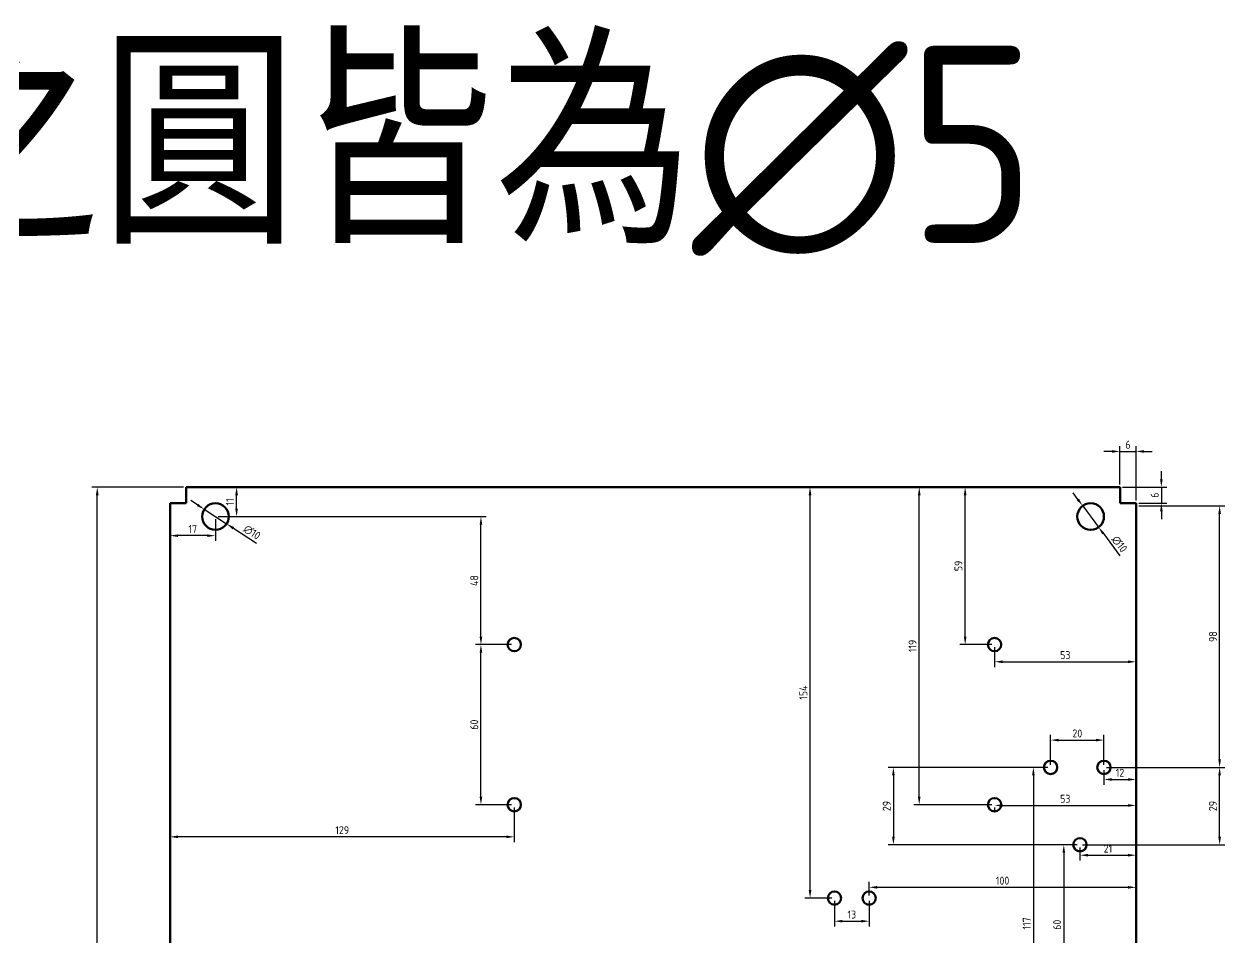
# Model space of a CAD drawing. Extents: x -337 to 578, y -11 to 593.
# Drawn here: x 120.5 to 570.5, y 250.4 to 592.9 of the extents above; entities that cross this region are included whole.
import ezdxf

# ---------------------------------------------------------------- set-up
doc = ezdxf.new("R2010")
doc.units = 0
doc.header["$PDMODE"] = 3
doc.layers.get('Defpoints').update_dxf_attribs({"linetype": 'CONTINUOUS'})
doc.layers.add('尺度線層', color=3, linetype='CONTINUOUS', lineweight=18)
doc.layers.add('輪廓線層', color=7, linetype='CONTINUOUS', lineweight=50)
doc.styles.add('CNS', font='isocp.shx', dxfattribs={"bigfont": 'chineset.shx'})
doc.dimstyles.new('CNS', dxfattribs={"dimscale": 0, "dimtxt": 3, "dimasz": 3, "dimexe": 2, "dimexo": 1, "dimgap": 1, "dimtad": 1, "dimdsep": 46, "dimtxsty": 'CNS', "dimcen": 0, "dimclrt": 1, "dimadec": 0, "dimazin": 0, "dimtfac": 1, "dimtmove": 0, "dimatfit": 3, "dimfxl": 1, "dimtolj": 1, "dimtzin": 0, "dimarcsym": 0})
doc.dimstyles.new('CNS$3', dxfattribs={"dimscale": 0, "dimtxt": 3, "dimasz": 3, "dimexe": 2, "dimexo": 1, "dimgap": 1, "dimtad": 1, "dimdsep": 46, "dimtxsty": 'CNS', "dimcen": 0, "dimclrt": 1, "dimadec": 0, "dimazin": 0, "dimtfac": 1, "dimtmove": 0, "dimatfit": 0, "dimfxl": 1, "dimtolj": 1, "dimtzin": 0, "dimarcsym": 0})

# ---------------------------------------------------------------- blocks, each defined once
blk = doc.blocks.new('*D94')
at = {"layer": 'Defpoints', "color": 0, "transparency": 16777216}
for p in [(517.22, 412.32), (523.19, 404.3)]:
    blk.add_point(p, dxfattribs=at)
at = {"layer": '尺度線層', "color": 0, "lineweight": -2, "transparency": 16777216}
for p, q in [((515.43, 414.73), (513.63, 417.14)), ((517.22, 412.32), (523.19, 404.3)), ((524.98, 401.9), (531.19, 393.55))]:
    blk.add_line(p, q, dxfattribs=at)
at = {"layer": '尺度線層', "color": 0, "transparency": 16777216}
for points in [[(515.83, 415.03), (515.02, 414.43), (517.22, 412.32)], [(525.38, 402.19), (524.58, 401.6), (523.19, 404.3)]]:
    blk.add_solid(points, dxfattribs=at)
at = {"layer": '尺度線層', "color": 1, "transparency": 16777216, "insert": (530.99, 398.01), "char_height": 3, "attachment_point": 5, "rotation": 306.6695, "style": 'CNS'}
blk.add_mtext('\\A1;∅10', dxfattribs=at)
blk = doc.blocks.new('*D95')
at = {"layer": 'Defpoints', "color": 0, "transparency": 16777216}
for p in [(188.01, 411.03), (196.4, 405.59)]:
    blk.add_point(p, dxfattribs=at)
at = {"layer": '尺度線層', "color": 0, "lineweight": -2, "transparency": 16777216}
for p, q in [((185.49, 412.66), (182.97, 414.3)), ((188.01, 411.03), (196.4, 405.59)), ((198.92, 403.96), (207.64, 398.3))]:
    blk.add_line(p, q, dxfattribs=at)
at = {"layer": '尺度線層', "color": 0, "transparency": 16777216}
for points in [[(185.76, 413.08), (185.22, 412.25), (188.01, 411.03)], [(199.19, 404.38), (198.64, 403.54), (196.4, 405.59)]]:
    blk.add_solid(points, dxfattribs=at)
at = {"layer": '尺度線層', "color": 1, "transparency": 16777216, "insert": (205.9, 402.41), "char_height": 3, "attachment_point": 5, "rotation": 327.0461, "style": 'CNS'}
blk.add_mtext('\\A1;∅10', dxfattribs=at)
blk = doc.blocks.new('*D96')
at = {"layer": 'Defpoints', "color": 0, "transparency": 16777216}
for p in [(291.7, 360.31), (304.2, 360.31), (304.2, 300.31)]:
    blk.add_point(p, dxfattribs=at)
at = {"layer": '尺度線層', "color": 0, "lineweight": -2, "transparency": 16777216}
for p, q in [((303.2, 360.31), (289.7, 360.31)), ((291.7, 303.31), (291.7, 357.31)), ((303.2, 300.31), (289.7, 300.31))]:
    blk.add_line(p, q, dxfattribs=at)
at = {"layer": '尺度線層', "color": 0, "transparency": 16777216}
for points in [[(291.2, 357.31), (292.2, 357.31), (291.7, 360.31)], [(291.2, 303.31), (292.2, 303.31), (291.7, 300.31)]]:
    blk.add_solid(points, dxfattribs=at)
at = {"layer": '尺度線層', "color": 1, "transparency": 16777216, "insert": (289.2, 330.31), "char_height": 3, "attachment_point": 5, "rotation": 90, "style": 'CNS'}
blk.add_mtext('\\A1;60', dxfattribs=at)
blk = doc.blocks.new('*D97')
at = {"layer": 'Defpoints', "color": 0, "transparency": 16777216}
for p in [(192.2, 408.31), (291.7, 408.31), (304.2, 360.31)]:
    blk.add_point(p, dxfattribs=at)
at = {"layer": '尺度線層', "color": 0, "lineweight": -2, "transparency": 16777216}
for p, q in [((193.2, 408.31), (293.7, 408.31)), ((291.7, 363.31), (291.7, 405.31)), ((303.2, 360.31), (289.7, 360.31))]:
    blk.add_line(p, q, dxfattribs=at)
at = {"layer": '尺度線層', "color": 0, "transparency": 16777216}
for points in [[(291.2, 405.31), (292.2, 405.31), (291.7, 408.31)], [(291.2, 363.31), (292.2, 363.31), (291.7, 360.31)]]:
    blk.add_solid(points, dxfattribs=at)
at = {"layer": '尺度線層', "color": 1, "transparency": 16777216, "insert": (289.2, 384.31), "char_height": 3, "attachment_point": 5, "rotation": 90, "style": 'CNS'}
blk.add_mtext('\\A1;48', dxfattribs=at)
blk = doc.blocks.new('*D104')
at = {"layer": 'Defpoints', "color": 0, "transparency": 16777216}
for p in [(537.2, 413.31), (484.2, 360.31), (537.2, 353.88)]:
    blk.add_point(p, dxfattribs=at)
at = {"layer": '尺度線層', "color": 0, "lineweight": -2, "transparency": 16777216}
for p, q in [((537.2, 412.31), (537.2, 351.88)), ((484.2, 359.31), (484.2, 351.88)), ((487.2, 353.88), (534.2, 353.88))]:
    blk.add_line(p, q, dxfattribs=at)
at = {"layer": '尺度線層', "color": 0, "transparency": 16777216}
for points in [[(487.2, 354.38), (487.2, 353.38), (484.2, 353.88)], [(534.2, 354.38), (534.2, 353.38), (537.2, 353.88)]]:
    blk.add_solid(points, dxfattribs=at)
at = {"layer": '尺度線層', "color": 1, "transparency": 16777216, "insert": (510.7, 356.38), "char_height": 3, "attachment_point": 5, "style": 'CNS'}
blk.add_mtext('\\A1;53', dxfattribs=at)
blk = doc.blocks.new('*D105')
at = {"layer": 'Defpoints', "color": 0, "transparency": 16777216}
for p in [(473.17, 419.31), (531.2, 419.31), (484.2, 360.31)]:
    blk.add_point(p, dxfattribs=at)
at = {"layer": '尺度線層', "color": 0, "lineweight": -2, "transparency": 16777216}
for p, q in [((530.2, 419.31), (471.17, 419.31)), ((473.17, 363.31), (473.17, 416.31)), ((483.2, 360.31), (471.17, 360.31))]:
    blk.add_line(p, q, dxfattribs=at)
at = {"layer": '尺度線層', "color": 0, "transparency": 16777216}
for points in [[(472.67, 416.31), (473.67, 416.31), (473.17, 419.31)], [(472.67, 363.31), (473.67, 363.31), (473.17, 360.31)]]:
    blk.add_solid(points, dxfattribs=at)
at = {"layer": '尺度線層', "color": 1, "transparency": 16777216, "insert": (470.67, 389.81), "char_height": 3, "attachment_point": 5, "rotation": 90, "style": 'CNS'}
blk.add_mtext('\\A1;59', dxfattribs=at)
blk = doc.blocks.new('*D106')
at = {"layer": 'Defpoints', "color": 0, "transparency": 16777216}
for p in [(175.2, 413.31), (192.2, 408.31), (175.2, 401.15)]:
    blk.add_point(p, dxfattribs=at)
at = {"layer": '尺度線層', "color": 0, "lineweight": -2, "transparency": 16777216}
for p, q in [((175.2, 412.31), (175.2, 399.15)), ((192.2, 407.31), (192.2, 399.15)), ((189.2, 401.15), (178.2, 401.15))]:
    blk.add_line(p, q, dxfattribs=at)
at = {"layer": '尺度線層', "color": 0, "transparency": 16777216}
for points in [[(178.2, 401.65), (178.2, 400.65), (175.2, 401.15)], [(189.2, 401.65), (189.2, 400.65), (192.2, 401.15)]]:
    blk.add_solid(points, dxfattribs=at)
at = {"layer": '尺度線層', "color": 1, "transparency": 16777216, "insert": (183.7, 403.65), "char_height": 3, "attachment_point": 5, "style": 'CNS'}
blk.add_mtext('\\A1;17', dxfattribs=at)
blk = doc.blocks.new('*D107')
at = {"layer": 'Defpoints', "color": 0, "transparency": 16777216}
for p in [(181.2, 419.31), (200.13, 419.31), (192.2, 408.31)]:
    blk.add_point(p, dxfattribs=at)
at = {"layer": '尺度線層', "color": 0, "lineweight": -2, "transparency": 16777216}
for p, q in [((182.2, 419.31), (202.13, 419.31)), ((200.13, 411.31), (200.13, 416.31)), ((193.2, 408.31), (202.13, 408.31))]:
    blk.add_line(p, q, dxfattribs=at)
at = {"layer": '尺度線層', "color": 0, "transparency": 16777216}
for points in [[(199.63, 416.31), (200.63, 416.31), (200.13, 419.31)], [(199.63, 411.31), (200.63, 411.31), (200.13, 408.31)]]:
    blk.add_solid(points, dxfattribs=at)
at = {"layer": '尺度線層', "color": 1, "transparency": 16777216, "insert": (197.63, 413.81), "char_height": 3, "attachment_point": 5, "rotation": 90, "style": 'CNS'}
blk.add_mtext('\\A1;11', dxfattribs=at)
blk = doc.blocks.new('*D108')
at = {"layer": 'Defpoints', "color": 0, "transparency": 16777216}
for p in [(525.2, 324.52), (505.2, 314.31), (525.2, 314.31)]:
    blk.add_point(p, dxfattribs=at)
at = {"layer": '尺度線層', "color": 0, "lineweight": -2, "transparency": 16777216}
for p, q in [((505.2, 315.31), (505.2, 326.52)), ((508.2, 324.52), (522.2, 324.52)), ((525.2, 315.31), (525.2, 326.52))]:
    blk.add_line(p, q, dxfattribs=at)
at = {"layer": '尺度線層', "color": 0, "transparency": 16777216}
for points in [[(508.2, 325.02), (508.2, 324.02), (505.2, 324.52)], [(522.2, 325.02), (522.2, 324.02), (525.2, 324.52)]]:
    blk.add_solid(points, dxfattribs=at)
at = {"layer": '尺度線層', "color": 1, "transparency": 16777216, "insert": (515.2, 327.02), "char_height": 3, "attachment_point": 5, "style": 'CNS'}
blk.add_mtext('\\A1;20', dxfattribs=at)
blk = doc.blocks.new('*D109')
at = {"layer": 'Defpoints', "color": 0, "transparency": 16777216}
for p in [(537.2, 412.31), (568.54, 412.31), (525.2, 314.31)]:
    blk.add_point(p, dxfattribs=at)
at = {"layer": '尺度線層', "color": 0, "lineweight": -2, "transparency": 16777216}
for p, q in [((538.2, 412.31), (570.54, 412.31)), ((568.54, 317.31), (568.54, 409.31)), ((526.2, 314.31), (570.54, 314.31))]:
    blk.add_line(p, q, dxfattribs=at)
at = {"layer": '尺度線層', "color": 0, "transparency": 16777216}
for points in [[(568.04, 409.31), (569.04, 409.31), (568.54, 412.31)], [(568.04, 317.31), (569.04, 317.31), (568.54, 314.31)]]:
    blk.add_solid(points, dxfattribs=at)
at = {"layer": '尺度線層', "color": 1, "transparency": 16777216, "insert": (566.04, 363.31), "char_height": 3, "attachment_point": 5, "rotation": 90, "style": 'CNS'}
blk.add_mtext('\\A1;98', dxfattribs=at)
blk = doc.blocks.new('*D110')
at = {"layer": 'Defpoints', "color": 0, "transparency": 16777216}
for p in [(525.2, 314.31), (537.2, 309.76), (537.2, 218.31)]:
    blk.add_point(p, dxfattribs=at)
at = {"layer": '尺度線層', "color": 0, "lineweight": -2, "transparency": 16777216}
for p, q in [((525.2, 313.31), (525.2, 307.76)), ((537.2, 219.31), (537.2, 311.76)), ((528.2, 309.76), (534.2, 309.76))]:
    blk.add_line(p, q, dxfattribs=at)
at = {"layer": '尺度線層', "color": 0, "transparency": 16777216}
for points in [[(528.2, 310.26), (528.2, 309.26), (525.2, 309.76)], [(534.2, 310.26), (534.2, 309.26), (537.2, 309.76)]]:
    blk.add_solid(points, dxfattribs=at)
at = {"layer": '尺度線層', "color": 1, "transparency": 16777216, "insert": (531.2, 312.26), "char_height": 3, "attachment_point": 5, "style": 'CNS'}
blk.add_mtext('\\A1;12', dxfattribs=at)
blk = doc.blocks.new('*D111')
at = {"layer": 'Defpoints', "color": 0, "transparency": 16777216}
for p in [(505.2, 314.31), (498.75, 197.31), (505.2, 197.31)]:
    blk.add_point(p, dxfattribs=at)
at = {"layer": '尺度線層', "color": 0, "lineweight": -2, "transparency": 16777216}
for p, q in [((504.2, 314.31), (496.75, 314.31)), ((498.75, 311.31), (498.75, 200.31)), ((504.2, 197.31), (496.75, 197.31))]:
    blk.add_line(p, q, dxfattribs=at)
at = {"layer": '尺度線層', "color": 0, "transparency": 16777216}
for points in [[(498.25, 311.31), (499.25, 311.31), (498.75, 314.31)], [(498.25, 200.31), (499.25, 200.31), (498.75, 197.31)]]:
    blk.add_solid(points, dxfattribs=at)
at = {"layer": '尺度線層', "color": 1, "transparency": 16777216, "insert": (496.25, 255.81), "char_height": 3, "attachment_point": 5, "rotation": 90, "style": 'CNS'}
blk.add_mtext('\\A1;117', dxfattribs=at)
blk = doc.blocks.new('*D112')
at = {"layer": 'Defpoints', "color": 0, "transparency": 16777216}
for p in [(516.2, 285.31), (510.14, 225.31), (516.2, 225.31)]:
    blk.add_point(p, dxfattribs=at)
at = {"layer": '尺度線層', "color": 0, "lineweight": -2, "transparency": 16777216}
for p, q in [((515.2, 285.31), (508.14, 285.31)), ((510.14, 282.31), (510.14, 228.31)), ((515.2, 225.31), (508.14, 225.31))]:
    blk.add_line(p, q, dxfattribs=at)
at = {"layer": '尺度線層', "color": 0, "transparency": 16777216}
for points in [[(509.64, 282.31), (510.64, 282.31), (510.14, 285.31)], [(509.64, 228.31), (510.64, 228.31), (510.14, 225.31)]]:
    blk.add_solid(points, dxfattribs=at)
at = {"layer": '尺度線層', "color": 1, "transparency": 16777216, "insert": (507.64, 255.31), "char_height": 3, "attachment_point": 5, "rotation": 90, "style": 'CNS'}
blk.add_mtext('\\A1;60', dxfattribs=at)
blk = doc.blocks.new('*D115')
at = {"layer": 'Defpoints', "color": 0, "transparency": 16777216}
for p in [(147.91, 419.31), (181.2, 419.31), (181.2, 17.31)]:
    blk.add_point(p, dxfattribs=at)
at = {"layer": '尺度線層', "color": 0, "lineweight": -2, "transparency": 16777216}
for p, q in [((180.2, 419.31), (145.91, 419.31)), ((147.91, 20.31), (147.91, 416.31)), ((180.2, 17.31), (145.91, 17.31))]:
    blk.add_line(p, q, dxfattribs=at)
at = {"layer": '尺度線層', "color": 0, "transparency": 16777216}
for points in [[(147.41, 416.31), (148.41, 416.31), (147.91, 419.31)], [(147.41, 20.31), (148.41, 20.31), (147.91, 17.31)]]:
    blk.add_solid(points, dxfattribs=at)
at = {"layer": '尺度線層', "color": 1, "transparency": 16777216, "insert": (145.41, 218.31), "char_height": 3, "attachment_point": 5, "rotation": 90, "style": 'CNS'}
blk.add_mtext('\\A1;402', dxfattribs=at)
blk = doc.blocks.new('*D116')
at = {"layer": 'Defpoints', "color": 0, "transparency": 16777216}
for p in [(537.2, 432.72), (531.2, 419.31), (537.2, 413.31)]:
    blk.add_point(p, dxfattribs=at)
at = {"layer": '尺度線層', "color": 0, "lineweight": -2, "transparency": 16777216}
for p, q in [((528.2, 432.72), (525.2, 432.72)), ((531.2, 420.31), (531.2, 434.72)), ((531.2, 432.72), (537.2, 432.72)), ((537.2, 414.31), (537.2, 434.72)), ((540.2, 432.72), (543.2, 432.72))]:
    blk.add_line(p, q, dxfattribs=at)
at = {"layer": '尺度線層', "color": 0, "transparency": 16777216}
for points in [[(528.2, 433.22), (528.2, 432.22), (531.2, 432.72)], [(540.2, 433.22), (540.2, 432.22), (537.2, 432.72)]]:
    blk.add_solid(points, dxfattribs=at)
at = {"layer": '尺度線層', "color": 1, "transparency": 16777216, "insert": (534.2, 435.22), "char_height": 3, "attachment_point": 5, "style": 'CNS'}
blk.add_mtext('\\A1;6', dxfattribs=at)
blk = doc.blocks.new('*D117')
at = {"layer": 'Defpoints', "color": 0, "transparency": 16777216}
for p in [(531.2, 419.31), (537.2, 413.31), (546.71, 413.31)]:
    blk.add_point(p, dxfattribs=at)
at = {"layer": '尺度線層', "color": 0, "lineweight": -2, "transparency": 16777216}
for p, q in [((546.71, 422.31), (546.71, 425.31)), ((532.2, 419.31), (548.71, 419.31)), ((546.71, 419.31), (546.71, 413.31)), ((538.2, 413.31), (548.71, 413.31)), ((546.71, 410.31), (546.71, 407.31))]:
    blk.add_line(p, q, dxfattribs=at)
at = {"layer": '尺度線層', "color": 0, "transparency": 16777216}
for points in [[(546.21, 422.31), (547.21, 422.31), (546.71, 419.31)], [(546.21, 410.31), (547.21, 410.31), (546.71, 413.31)]]:
    blk.add_solid(points, dxfattribs=at)
at = {"layer": '尺度線層', "color": 1, "transparency": 16777216, "insert": (544.21, 416.31), "char_height": 3, "attachment_point": 5, "rotation": 90, "style": 'CNS'}
blk.add_mtext('\\A1;6', dxfattribs=at)
blk = doc.blocks.new('*D118')
at = {"layer": 'Defpoints', "color": 0, "transparency": 16777216}
for p in [(455.96, 419.31), (473.17, 419.31), (484.2, 300.31)]:
    blk.add_point(p, dxfattribs=at)
at = {"layer": '尺度線層', "color": 0, "lineweight": -2, "transparency": 16777216}
for p, q in [((472.17, 419.31), (453.96, 419.31)), ((455.96, 303.31), (455.96, 416.31)), ((483.2, 300.31), (453.96, 300.31))]:
    blk.add_line(p, q, dxfattribs=at)
at = {"layer": '尺度線層', "color": 0, "transparency": 16777216}
for points in [[(455.46, 416.31), (456.46, 416.31), (455.96, 419.31)], [(455.46, 303.31), (456.46, 303.31), (455.96, 300.31)]]:
    blk.add_solid(points, dxfattribs=at)
at = {"layer": '尺度線層', "color": 1, "transparency": 16777216, "insert": (453.46, 359.81), "char_height": 3, "attachment_point": 5, "rotation": 90, "style": 'CNS'}
blk.add_mtext('\\A1;119', dxfattribs=at)
blk = doc.blocks.new('*D119')
at = {"layer": 'Defpoints', "color": 0, "transparency": 16777216}
for p in [(424.2, 265.31), (437.2, 265.31), (437.2, 256.64)]:
    blk.add_point(p, dxfattribs=at)
at = {"layer": '尺度線層', "color": 0, "lineweight": -2, "transparency": 16777216}
for p, q in [((424.2, 264.31), (424.2, 254.64)), ((437.2, 264.31), (437.2, 254.64)), ((427.2, 256.64), (434.2, 256.64))]:
    blk.add_line(p, q, dxfattribs=at)
at = {"layer": '尺度線層', "color": 0, "transparency": 16777216}
for points in [[(427.2, 257.14), (427.2, 256.14), (424.2, 256.64)], [(434.2, 257.14), (434.2, 256.14), (437.2, 256.64)]]:
    blk.add_solid(points, dxfattribs=at)
at = {"layer": '尺度線層', "color": 1, "transparency": 16777216, "insert": (430.7, 259.14), "char_height": 3, "attachment_point": 5, "style": 'CNS'}
blk.add_mtext('\\A1;13', dxfattribs=at)
blk = doc.blocks.new('*D120')
at = {"layer": 'Defpoints', "color": 0, "transparency": 16777216}
for p in [(537.2, 269.35), (437.2, 265.31), (537.2, 265.54)]:
    blk.add_point(p, dxfattribs=at)
at = {"layer": '尺度線層', "color": 0, "lineweight": -2, "transparency": 16777216}
for p, q in [((437.2, 266.31), (437.2, 271.35)), ((537.2, 266.54), (537.2, 271.35)), ((440.2, 269.35), (534.2, 269.35))]:
    blk.add_line(p, q, dxfattribs=at)
at = {"layer": '尺度線層', "color": 0, "transparency": 16777216}
for points in [[(440.2, 269.85), (440.2, 268.85), (437.2, 269.35)], [(534.2, 269.85), (534.2, 268.85), (537.2, 269.35)]]:
    blk.add_solid(points, dxfattribs=at)
at = {"layer": '尺度線層', "color": 1, "transparency": 16777216, "insert": (487.2, 271.85), "char_height": 3, "attachment_point": 5, "style": 'CNS'}
blk.add_mtext('\\A1;100', dxfattribs=at)
blk = doc.blocks.new('*D121')
at = {"layer": 'Defpoints', "color": 0, "transparency": 16777216}
for p in [(356.2, 419.31), (415.04, 419.31), (424.2, 265.31)]:
    blk.add_point(p, dxfattribs=at)
at = {"layer": '尺度線層', "color": 0, "lineweight": -2, "transparency": 16777216}
for p, q in [((357.2, 419.31), (417.04, 419.31)), ((415.04, 268.31), (415.04, 416.31)), ((423.2, 265.31), (413.04, 265.31))]:
    blk.add_line(p, q, dxfattribs=at)
at = {"layer": '尺度線層', "color": 0, "transparency": 16777216}
for points in [[(414.54, 416.31), (415.54, 416.31), (415.04, 419.31)], [(414.54, 268.31), (415.54, 268.31), (415.04, 265.31)]]:
    blk.add_solid(points, dxfattribs=at)
at = {"layer": '尺度線層', "color": 1, "transparency": 16777216, "insert": (412.54, 342.31), "char_height": 3, "attachment_point": 5, "rotation": 90, "style": 'CNS'}
blk.add_mtext('\\A1;154', dxfattribs=at)
blk = doc.blocks.new('*D126')
at = {"layer": 'Defpoints', "color": 0, "transparency": 16777216}
for p in [(175.2, 412.31), (304.2, 300.31), (175.2, 288.27)]:
    blk.add_point(p, dxfattribs=at)
at = {"layer": '尺度線層', "color": 0, "lineweight": -2, "transparency": 16777216}
for p, q in [((175.2, 411.31), (175.2, 286.27)), ((304.2, 299.31), (304.2, 286.27)), ((301.2, 288.27), (178.2, 288.27))]:
    blk.add_line(p, q, dxfattribs=at)
at = {"layer": '尺度線層', "color": 0, "transparency": 16777216}
for points in [[(178.2, 288.77), (178.2, 287.77), (175.2, 288.27)], [(301.2, 288.77), (301.2, 287.77), (304.2, 288.27)]]:
    blk.add_solid(points, dxfattribs=at)
at = {"layer": '尺度線層', "color": 1, "transparency": 16777216, "insert": (239.7, 290.77), "char_height": 3, "attachment_point": 5, "style": 'CNS'}
blk.add_mtext('\\A1;129', dxfattribs=at)
blk = doc.blocks.new('*D131')
at = {"layer": 'Defpoints', "color": 0, "transparency": 16777216}
for p in [(505.2, 314.31), (446.28, 285.31), (516.2, 285.31)]:
    blk.add_point(p, dxfattribs=at)
at = {"layer": '尺度線層', "color": 0, "lineweight": -2, "transparency": 16777216}
for p, q in [((504.2, 314.31), (444.28, 314.31)), ((446.28, 311.31), (446.28, 288.31)), ((515.2, 285.31), (444.28, 285.31))]:
    blk.add_line(p, q, dxfattribs=at)
at = {"layer": '尺度線層', "color": 0, "transparency": 16777216}
for points in [[(445.78, 311.31), (446.78, 311.31), (446.28, 314.31)], [(445.78, 288.31), (446.78, 288.31), (446.28, 285.31)]]:
    blk.add_solid(points, dxfattribs=at)
at = {"layer": '尺度線層', "color": 1, "transparency": 16777216, "insert": (443.78, 299.81), "char_height": 3, "attachment_point": 5, "rotation": 90, "style": 'CNS'}
blk.add_mtext('\\A1;29', dxfattribs=at)
blk = doc.blocks.new('*D136')
at = {"layer": 'Defpoints', "color": 0, "transparency": 16777216}
for p in [(516.2, 285.31), (537.2, 281.37), (537.2, 266.54)]:
    blk.add_point(p, dxfattribs=at)
at = {"layer": '尺度線層', "color": 0, "lineweight": -2, "transparency": 16777216}
for p, q in [((516.2, 284.31), (516.2, 279.37)), ((519.2, 281.37), (534.2, 281.37)), ((537.2, 267.54), (537.2, 283.37))]:
    blk.add_line(p, q, dxfattribs=at)
at = {"layer": '尺度線層', "color": 0, "transparency": 16777216}
for points in [[(519.2, 281.87), (519.2, 280.87), (516.2, 281.37)], [(534.2, 281.87), (534.2, 280.87), (537.2, 281.37)]]:
    blk.add_solid(points, dxfattribs=at)
at = {"layer": '尺度線層', "color": 1, "transparency": 16777216, "insert": (526.7, 283.87), "char_height": 3, "attachment_point": 5, "style": 'CNS'}
blk.add_mtext('\\A1;21', dxfattribs=at)
blk = doc.blocks.new('*D137')
at = {"layer": 'Defpoints', "color": 0, "transparency": 16777216}
for p in [(537.2, 309.76), (484.2, 300.31), (537.2, 300.03)]:
    blk.add_point(p, dxfattribs=at)
at = {"layer": '尺度線層', "color": 0, "lineweight": -2, "transparency": 16777216}
for p, q in [((537.2, 308.76), (537.2, 298.03)), ((484.2, 299.31), (484.2, 298.03)), ((487.2, 300.03), (534.2, 300.03))]:
    blk.add_line(p, q, dxfattribs=at)
at = {"layer": '尺度線層', "color": 0, "transparency": 16777216}
for points in [[(487.2, 300.53), (487.2, 299.53), (484.2, 300.03)], [(534.2, 300.53), (534.2, 299.53), (537.2, 300.03)]]:
    blk.add_solid(points, dxfattribs=at)
at = {"layer": '尺度線層', "color": 1, "transparency": 16777216, "insert": (510.7, 302.53), "char_height": 3, "attachment_point": 5, "style": 'CNS'}
blk.add_mtext('\\A1;53', dxfattribs=at)
blk = doc.blocks.new('*D138')
at = {"layer": 'Defpoints', "color": 0, "transparency": 16777216}
for p in [(525.2, 314.31), (568.54, 314.31), (516.2, 285.31)]:
    blk.add_point(p, dxfattribs=at)
at = {"layer": '尺度線層', "color": 0, "lineweight": -2, "transparency": 16777216}
for p, q in [((526.2, 314.31), (570.54, 314.31)), ((568.54, 288.31), (568.54, 311.31)), ((517.2, 285.31), (570.54, 285.31))]:
    blk.add_line(p, q, dxfattribs=at)
at = {"layer": '尺度線層', "color": 0, "transparency": 16777216}
for points in [[(568.04, 311.31), (569.04, 311.31), (568.54, 314.31)], [(568.04, 288.31), (569.04, 288.31), (568.54, 285.31)]]:
    blk.add_solid(points, dxfattribs=at)
at = {"layer": '尺度線層', "color": 1, "transparency": 16777216, "insert": (566.04, 299.81), "char_height": 3, "attachment_point": 5, "rotation": 90, "style": 'CNS'}
blk.add_mtext('\\A1;29', dxfattribs=at)

msp = doc.modelspace()

# ---------------------------------------------------------------- linework, layer by layer
at = {"layer": '輪廓線層'}
for p, q in [((181.203, 413.313), (181.203, 419.313)), ((181.203, 419.313), (531.203, 419.313)), ((531.203, 419.313), (531.203, 413.313)), ((175.203, 413.313), (181.203, 413.313)), ((175.203, 413.313), (175.203, 23.313)), ((175.203, 23.313), (175.203, 413.313)), ((531.203, 413.313), (537.203, 413.313)), ((537.203, 413.313), (537.203, 23.313)), ((537.203, 23.313), (537.203, 413.313))]:
    msp.add_line(p, q, dxfattribs=at)
for centre, radius in [((192.203, 408.313), 5), ((520.203, 408.313), 5), ((304.203, 360.313), 2.5), ((484.203, 360.313), 2.5), ((505.203, 314.313), 2.5), ((525.203, 314.313), 2.5), ((304.203, 300.313), 2.5), ((484.203, 300.313), 2.5), ((516.203, 285.313), 2.5), ((424.203, 265.313), 2.5), ((437.203, 265.313), 2.5)]:
    msp.add_circle(centre, radius, dxfattribs=at)

# ---------------------------------------------------------------- texts
at = {"layer": '輪廓線層', "style": 'CNS'}
msp.add_text('圖上未標註之圓皆為∅5', height=73.90767, dxfattribs=at).set_placement((-294.351, 510.879))

# ---------------------------------------------------------------- dimensions: what is measured, and where the dimension line sits
at = {"layer": '尺度線層'}
for base, p1, p2, picture, middle in [((537.203, 432.719), (531.203, 419.313), (537.203, 413.313), '*D116', (534.203, 435.219)), ((175.203, 401.146), (192.203, 408.313), (175.203, 413.313), '*D106', (183.703, 403.646)), ((175.203, 288.269), (304.203, 300.313), (175.203, 412.313), '*D126', (239.703, 290.77)), ((537.203, 353.878), (484.203, 360.313), (537.203, 413.313), '*D104', (510.703, 356.378)), ((525.203, 324.518), (505.203, 314.313), (525.203, 314.313), '*D108', (515.203, 327.018)), ((537.203, 309.762), (525.203, 314.313), (537.203, 218.313), '*D110', (531.203, 312.262)), ((537.203, 300.033), (484.203, 300.313), (537.203, 309.762), '*D137', (510.703, 302.533)), ((537.203, 281.373), (516.203, 285.313), (537.203, 266.537), '*D136', (526.703, 283.873)), ((537.203, 269.352), (437.203, 265.313), (537.203, 265.537), '*D120', (487.203, 271.852)), ((437.203, 256.636), (424.203, 265.313), (437.203, 265.313), '*D119', (430.703, 259.136))]:
    dim = msp.add_linear_dim(base=base, p1=p1, p2=p2, dimstyle='CNS', override={"dimscale": 1}, dxfattribs=at)
    dim.commit()
    dim.dimension.update_dxf_attribs({"geometry": picture, "text_midpoint": middle})
for base, p1, p2, picture, middle in [((546.706, 413.313), (531.203, 419.313), (537.203, 413.313), '*D117', (544.206, 416.313)), ((147.911, 419.313), (181.203, 17.313), (181.203, 419.313), '*D115', (145.411, 218.313)), ((200.125, 419.313), (192.203, 408.313), (181.203, 419.313), '*D107', (197.625, 413.813)), ((415.043, 419.313), (424.203, 265.313), (356.203, 419.313), '*D121', (412.543, 342.313)), ((455.961, 419.313), (484.203, 300.313), (473.174, 419.313), '*D118', (453.461, 359.813)), ((473.174, 419.313), (484.203, 360.313), (531.203, 419.313), '*D105', (470.674, 389.813)), ((568.545, 412.313), (525.203, 314.313), (537.203, 412.313), '*D109', (566.045, 363.313)), ((291.705, 408.313), (304.203, 360.313), (192.203, 408.313), '*D97', (289.205, 384.313)), ((291.705, 360.313), (304.203, 300.313), (304.203, 360.313), '*D96', (289.205, 330.313)), ((446.281, 285.313), (505.203, 314.313), (516.203, 285.313), '*D131', (443.78, 299.813)), ((498.752, 197.313), (505.203, 314.313), (505.203, 197.313), '*D111', (496.252, 255.813)), ((568.545, 314.313), (516.203, 285.313), (525.203, 314.313), '*D138', (566.045, 299.813)), ((510.145, 225.313), (516.203, 285.313), (516.203, 225.313), '*D112', (507.645, 255.313))]:
    dim = msp.add_linear_dim(base=base, p1=p1, p2=p2, angle=270, dimstyle='CNS', override={"dimscale": 1}, dxfattribs=at)
    dim.commit()
    dim.dimension.update_dxf_attribs({"geometry": picture, "text_midpoint": middle})
for p1, p2, picture, middle in [((188.007, 411.033), (196.398, 405.593), '*D95', (204.539, 400.316)), ((517.217, 412.323), (523.189, 404.302), '*D94', (528.982, 396.521))]:
    dim = msp.add_diameter_dim_2p(p1=p1, p2=p2, dimstyle='CNS$3', override={"dimscale": 1}, dxfattribs=at)
    dim.commit()
    dim.dimension.update_dxf_attribs({"geometry": picture, "text_midpoint": middle, "dimtype": 163})

doc.saveas('drawing.dxf')
